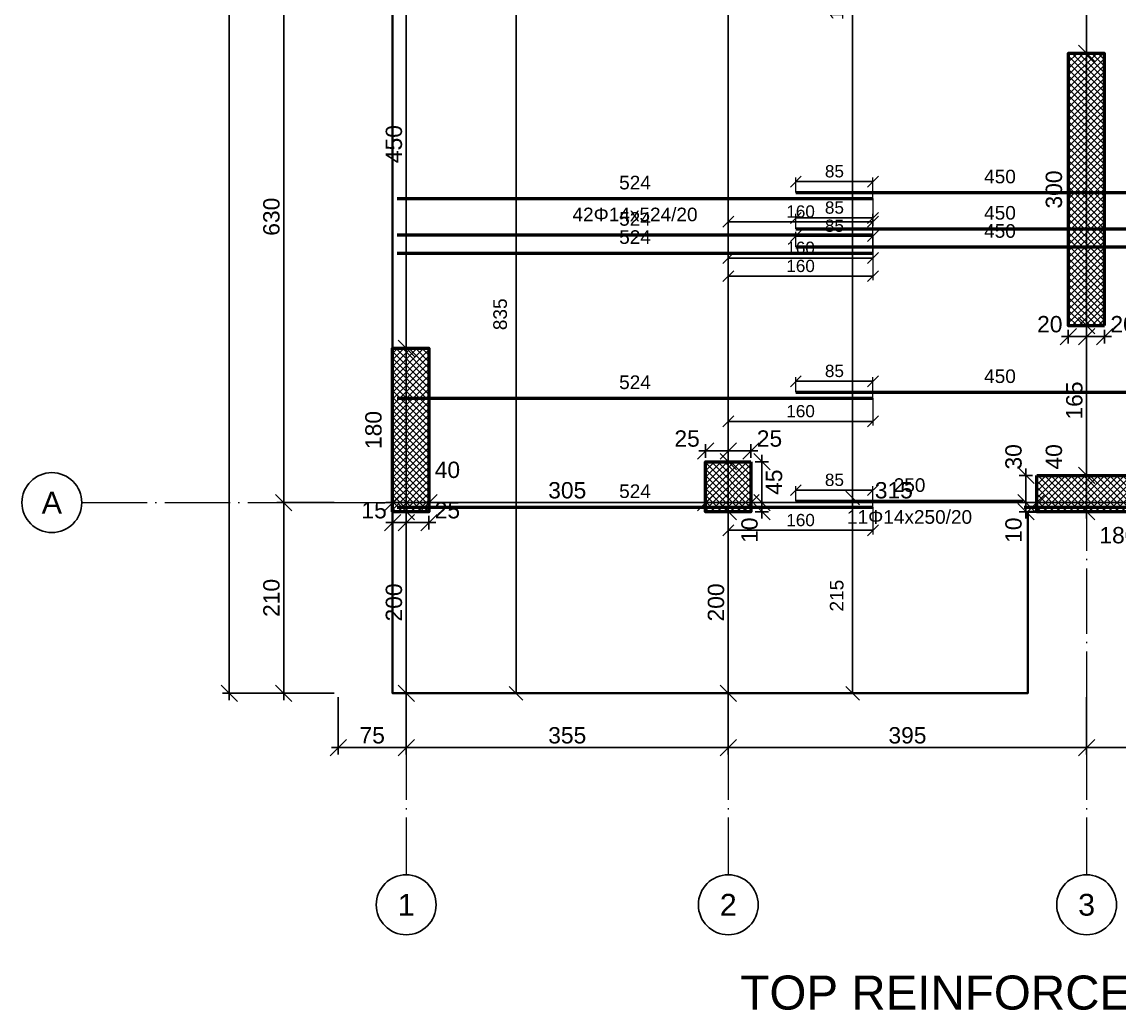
# Model space of a CAD drawing. Header units: millimetres. Extents: x -404 to 6018, y -5139 to 7890.
# Drawn here: x -349 to 861, y -5139 to -4050 of the extents above; entities that cross this region are included whole.
import ezdxf
from ezdxf.enums import TextEntityAlignment as Align

# ---------------------------------------------------------------- set-up
doc = ezdxf.new("R2010")
doc.units = ezdxf.units.MM
doc.linetypes.add('ZWCAD_ISO04W100', pattern=[30.5, 24, -3, 0.5, -3])
for name, color, linetype, lineweight in [('AXIS LINES', 255, 'ZWCAD_ISO04W100', 13), ('COLUMN', 140, 'Continuous', 53), ('SLAB', 3, 'Continuous', 35), ('WALL', 10, 'Continuous', 53)]:
    doc.layers.add(name, color=color, linetype=linetype, lineweight=lineweight)
for name, color, linetype in [('FLOOR', 3, 'Continuous'), ('FW_AXIS', 7, 'Continuous'), ('FW_COLUMN_HATCH', 8, 'Continuous'), ('FW_DIM', 7, 'Continuous'), ('FW_WALL_HATCH', 8, 'Continuous'), ('REB_NOTES', 7, 'Continuous'), ('REB_TOP_MESH_X', 5, 'Continuous'), ('REB_TOP_MESH_X_AXDIM', 5, 'Continuous'), ('REB_TOP_MESH_X_LAP', 5, 'Continuous'), ('REB_TOP_MESH_X_RANGE', 5, 'Continuous'), ('REB_TOP_MESH_X_TEXT', 5, 'Continuous')]:
    doc.layers.add(name, color=color, linetype=linetype)
doc.styles.add('REBAR_TXT', font='arial.ttf')
doc.styles.get("Standard").update_dxf_attribs({"font": 'arial.ttf'})
doc.dimstyles.new('FW_DIM', dxfattribs={"dimtxt": 18, "dimasz": 9, "dimexe": 7.5, "dimexo": 4.5, "dimgap": 4.5, "dimtad": 1, "dimdec": 0, "dimtxsty": 'Standard', "dimtsz": 9, "dimcen": 2.5, "dimdle": 7.5, "dimclrd": 256, "dimclre": 256, "dimclrt": 7, "dimazin": 3, "dimtfac": 1, "dimtmove": 2, "dimatfit": 3})
doc.dimstyles.new('REBAR LAP', dxfattribs={"dimtxt": 13.5, "dimasz": 2.5, "dimexe": 4.5, "dimexo": 0, "dimgap": 4.5, "dimtad": 1, "dimdec": 0, "dimtxsty": 'Standard', "dimtsz": 6, "dimcen": 2.5, "dimclrd": 6, "dimclre": 6, "dimclrt": 7, "dimazin": 3, "dimtfac": 1, "dimtmove": 2, "dimatfit": 3, "dimlwd": 25, "dimlwe": 18})
doc.dimstyles.new('REBAR M-200', dxfattribs={"dimtxt": 15, "dimasz": 15, "dimexe": 25, "dimexo": 12.5, "dimgap": 10, "dimtad": 1, "dimdec": 0, "dimtxsty": 'Standard', "dimblk": 'NONE', "dimcen": 50, "dimse1": 1, "dimse2": 1, "dimclrd": 6, "dimclre": 6, "dimclrt": 7, "dimazin": 3, "dimtfac": 1, "dimtmove": 2, "dimatfit": 3, "dimldrblk": 'NONE', "dimlwd": 53})
doc.dimstyles.new('REBAR RANGE', dxfattribs={"dimtxt": 15, "dimasz": 2.5, "dimexe": 0, "dimexo": 0, "dimgap": 10, "dimtad": 1, "dimdec": 0, "dimtxsty": 'Standard', "dimtsz": 7.5, "dimcen": 2.5, "dimse1": 1, "dimse2": 1, "dimclrd": 6, "dimclre": 6, "dimclrt": 7, "dimazin": 3, "dimtfac": 1, "dimtmove": 2, "dimatfit": 3, "dimlwd": 25})

# ---------------------------------------------------------------- blocks, each defined once
blk = doc.blocks.new('*D1095')
at = {"color": 6, "lineweight": 53}
blk.add_line((65, -4245.1), (589.5, -4245.1), dxfattribs=at)
at = {"layer": 'Defpoints'}
for p in [(65, -4245.1), (65, -4245.1), (589.5, -4245.1)]:
    blk.add_point(p, dxfattribs=at)
at = {"layer": 'REB_TOP_MESH_X', "color": 7, "insert": (327.2, -4227.6), "char_height": 15, "attachment_point": 5}
blk.add_mtext('524', dxfattribs=at)
blk = doc.blocks.new('_NONE')
blk = doc.blocks.new('*D1096')
at = {"color": 6, "lineweight": 53}
blk.add_line((504.5, -4238.4), (954.5, -4238.4), dxfattribs=at)
at = {"layer": 'Defpoints'}
for p in [(504.5, -4238.4), (504.5, -4238.4), (954.5, -4238.4)]:
    blk.add_point(p, dxfattribs=at)
at = {"layer": 'REB_TOP_MESH_X', "color": 7, "insert": (729.5, -4220.9), "char_height": 15, "attachment_point": 5}
blk.add_mtext('450', dxfattribs=at)
blk = doc.blocks.new('_Oblique')
at = {"color": 0, "linetype": 'ByBlock', "lineweight": -2}
blk.add_line((-0.5, -0.5), (0.5, 0.5), dxfattribs=at)
blk = doc.blocks.new('*D1099')
at = {"color": 6, "lineweight": 18}
for p, q in [((504.5, -4238.4), (504.5, -4221.9)), ((589.5, -4245.1), (589.5, -4221.9))]:
    blk.add_line(p, q, dxfattribs=at)
at = {"color": 6, "lineweight": 25}
blk.add_line((504.5, -4226.4), (589.5, -4226.4), dxfattribs=at)
at = {"layer": 'Defpoints'}
for p in [(504.5, -4226.4), (504.5, -4238.4), (589.5, -4245.1)]:
    blk.add_point(p, dxfattribs=at)
at = {"layer": 'REB_TOP_MESH_X_LAP', "color": 6, "xscale": 12, "yscale": 12}
for p in [(504.5, -4226.4), (589.5, -4226.4)]:
    blk.add_blockref('_OBLIQUE', p, dxfattribs=at)
at = {"layer": 'REB_TOP_MESH_X_LAP', "color": 7, "insert": (547, -4215.1), "char_height": 13.5, "attachment_point": 5}
blk.add_mtext('85', dxfattribs=at)
blk = doc.blocks.new('*D1100')
at = {"color": 6, "lineweight": 18}
for p, q in [((430, -4245.1), (430, -4275.1)), ((589.5, -4245.1), (589.5, -4275.1))]:
    blk.add_line(p, q, dxfattribs=at)
at = {"color": 6, "lineweight": 25}
blk.add_line((430, -4270.6), (589.5, -4270.6), dxfattribs=at)
at = {"layer": 'Defpoints'}
for p in [(430, -4245.1), (589.5, -4245.1), (430, -4270.6)]:
    blk.add_point(p, dxfattribs=at)
at = {"layer": 'REB_TOP_MESH_X_AXDIM', "color": 6, "xscale": 12, "yscale": 12}
for p in [(430, -4270.6), (589.5, -4270.6)]:
    blk.add_blockref('_OBLIQUE', p, dxfattribs=at)
at = {"layer": 'REB_TOP_MESH_X_AXDIM', "color": 7, "insert": (509.7, -4259.4), "char_height": 13.5, "attachment_point": 5}
blk.add_mtext('160', dxfattribs=at)
blk = doc.blocks.new('*D1105')
at = {"color": 6, "lineweight": 53}
blk.add_line((65, -4585.1), (589.5, -4585.1), dxfattribs=at)
at = {"layer": 'Defpoints'}
for p in [(65, -4585.1), (65, -4585.1), (589.5, -4585.1)]:
    blk.add_point(p, dxfattribs=at)
at = {"layer": 'REB_TOP_MESH_X', "color": 7, "insert": (327.2, -4567.6), "char_height": 15, "attachment_point": 5}
blk.add_mtext('524', dxfattribs=at)
blk = doc.blocks.new('*D1106')
at = {"color": 6, "lineweight": 53}
blk.add_line((504.5, -4578.4), (755, -4578.4), dxfattribs=at)
at = {"layer": 'Defpoints'}
for p in [(504.5, -4578.4), (504.5, -4578.4), (755, -4578.4)]:
    blk.add_point(p, dxfattribs=at)
at = {"layer": 'REB_TOP_MESH_X', "color": 7, "insert": (629.8, -4560.9), "char_height": 15, "attachment_point": 5}
blk.add_mtext('250', dxfattribs=at)
blk = doc.blocks.new('*D1107')
at = {"color": 6, "lineweight": 18}
for p, q in [((504.5, -4578.4), (504.5, -4561.9)), ((589.5, -4585.1), (589.5, -4561.9))]:
    blk.add_line(p, q, dxfattribs=at)
at = {"color": 6, "lineweight": 25}
blk.add_line((504.5, -4566.4), (589.5, -4566.4), dxfattribs=at)
at = {"layer": 'Defpoints'}
for p in [(504.5, -4566.4), (504.5, -4578.4), (589.5, -4585.1)]:
    blk.add_point(p, dxfattribs=at)
at = {"layer": 'REB_TOP_MESH_X_LAP', "color": 6, "xscale": 12, "yscale": 12}
for p in [(504.5, -4566.4), (589.5, -4566.4)]:
    blk.add_blockref('_OBLIQUE', p, dxfattribs=at)
at = {"layer": 'REB_TOP_MESH_X_LAP', "color": 7, "insert": (547, -4555.1), "char_height": 13.5, "attachment_point": 5}
blk.add_mtext('85', dxfattribs=at)
blk = doc.blocks.new('*D1108')
at = {"color": 6, "lineweight": 18}
for p, q in [((430, -4585.1), (430, -4615.1)), ((589.5, -4585.1), (589.5, -4615.1))]:
    blk.add_line(p, q, dxfattribs=at)
at = {"color": 6, "lineweight": 25}
blk.add_line((430, -4610.6), (589.5, -4610.6), dxfattribs=at)
at = {"layer": 'Defpoints'}
for p in [(430, -4585.1), (589.5, -4585.1), (430, -4610.6)]:
    blk.add_point(p, dxfattribs=at)
at = {"layer": 'REB_TOP_MESH_X_AXDIM', "color": 6, "xscale": 12, "yscale": 12}
for p in [(430, -4610.6), (589.5, -4610.6)]:
    blk.add_blockref('_OBLIQUE', p, dxfattribs=at)
at = {"layer": 'REB_TOP_MESH_X_AXDIM', "color": 7, "insert": (509.7, -4599.4), "char_height": 13.5, "attachment_point": 5}
blk.add_mtext('160', dxfattribs=at)
blk = doc.blocks.new('*D1140')
at = {"color": 6, "lineweight": 53}
blk.add_line((65, -4305.1), (589.5, -4305.1), dxfattribs=at)
at = {"layer": 'Defpoints'}
for p in [(65, -4305.1), (65, -4305.1), (589.5, -4305.1)]:
    blk.add_point(p, dxfattribs=at)
at = {"layer": 'REB_TOP_MESH_X', "color": 7, "insert": (327.2, -4287.6), "char_height": 15, "attachment_point": 5}
blk.add_mtext('524', dxfattribs=at)
blk = doc.blocks.new('*D1141')
at = {"color": 6, "lineweight": 53}
blk.add_line((504.5, -4298.4), (954.5, -4298.4), dxfattribs=at)
at = {"layer": 'Defpoints'}
for p in [(504.5, -4298.4), (504.5, -4298.4), (954.5, -4298.4)]:
    blk.add_point(p, dxfattribs=at)
at = {"layer": 'REB_TOP_MESH_X', "color": 7, "insert": (729.5, -4280.9), "char_height": 15, "attachment_point": 5}
blk.add_mtext('450', dxfattribs=at)
blk = doc.blocks.new('*D1144')
at = {"color": 6, "lineweight": 18}
for p, q in [((504.5, -4298.4), (504.5, -4281.9)), ((589.5, -4305.1), (589.5, -4281.9))]:
    blk.add_line(p, q, dxfattribs=at)
at = {"color": 6, "lineweight": 25}
blk.add_line((504.5, -4286.4), (589.5, -4286.4), dxfattribs=at)
at = {"layer": 'Defpoints'}
for p in [(504.5, -4286.4), (504.5, -4298.4), (589.5, -4305.1)]:
    blk.add_point(p, dxfattribs=at)
at = {"layer": 'REB_TOP_MESH_X_LAP', "color": 6, "xscale": 12, "yscale": 12}
for p in [(504.5, -4286.4), (589.5, -4286.4)]:
    blk.add_blockref('_OBLIQUE', p, dxfattribs=at)
at = {"layer": 'REB_TOP_MESH_X_LAP', "color": 7, "insert": (547, -4275.1), "char_height": 13.5, "attachment_point": 5}
blk.add_mtext('85', dxfattribs=at)
blk = doc.blocks.new('*D1145')
at = {"color": 6, "lineweight": 18}
for p, q in [((430, -4305.1), (430, -4335.1)), ((589.5, -4305.1), (589.5, -4335.1))]:
    blk.add_line(p, q, dxfattribs=at)
at = {"color": 6, "lineweight": 25}
blk.add_line((430, -4330.6), (589.5, -4330.6), dxfattribs=at)
at = {"layer": 'Defpoints'}
for p in [(430, -4305.1), (589.5, -4305.1), (430, -4330.6)]:
    blk.add_point(p, dxfattribs=at)
at = {"layer": 'REB_TOP_MESH_X_AXDIM', "color": 6, "xscale": 12, "yscale": 12}
for p in [(430, -4330.6), (589.5, -4330.6)]:
    blk.add_blockref('_OBLIQUE', p, dxfattribs=at)
at = {"layer": 'REB_TOP_MESH_X_AXDIM', "color": 7, "insert": (509.7, -4319.4), "char_height": 13.5, "attachment_point": 5}
blk.add_mtext('160', dxfattribs=at)
blk = doc.blocks.new('*D1168')
at = {"color": 6, "lineweight": 53}
blk.add_line((65, -4465.1), (589.5, -4465.1), dxfattribs=at)
at = {"layer": 'Defpoints'}
for p in [(65, -4465.1), (65, -4465.1), (589.5, -4465.1)]:
    blk.add_point(p, dxfattribs=at)
at = {"layer": 'REB_TOP_MESH_X', "color": 7, "insert": (327.2, -4447.6), "char_height": 15, "attachment_point": 5}
blk.add_mtext('524', dxfattribs=at)
blk = doc.blocks.new('*D1169')
at = {"color": 6, "lineweight": 53}
blk.add_line((504.5, -4458.4), (954.5, -4458.4), dxfattribs=at)
at = {"layer": 'Defpoints'}
for p in [(504.5, -4458.4), (504.5, -4458.4), (954.5, -4458.4)]:
    blk.add_point(p, dxfattribs=at)
at = {"layer": 'REB_TOP_MESH_X', "color": 7, "insert": (729.5, -4440.9), "char_height": 15, "attachment_point": 5}
blk.add_mtext('450', dxfattribs=at)
blk = doc.blocks.new('*D1172')
at = {"color": 6, "lineweight": 18}
for p, q in [((504.5, -4458.4), (504.5, -4441.9)), ((589.5, -4465.1), (589.5, -4441.9))]:
    blk.add_line(p, q, dxfattribs=at)
at = {"color": 6, "lineweight": 25}
blk.add_line((504.5, -4446.4), (589.5, -4446.4), dxfattribs=at)
at = {"layer": 'Defpoints'}
for p in [(504.5, -4446.4), (504.5, -4458.4), (589.5, -4465.1)]:
    blk.add_point(p, dxfattribs=at)
at = {"layer": 'REB_TOP_MESH_X_LAP', "color": 6, "xscale": 12, "yscale": 12}
for p in [(504.5, -4446.4), (589.5, -4446.4)]:
    blk.add_blockref('_OBLIQUE', p, dxfattribs=at)
at = {"layer": 'REB_TOP_MESH_X_LAP', "color": 7, "insert": (547, -4435.1), "char_height": 13.5, "attachment_point": 5}
blk.add_mtext('85', dxfattribs=at)
blk = doc.blocks.new('*D1173')
at = {"color": 6, "lineweight": 18}
for p, q in [((430, -4465.1), (430, -4495.1)), ((589.5, -4465.1), (589.5, -4495.1))]:
    blk.add_line(p, q, dxfattribs=at)
at = {"color": 6, "lineweight": 25}
blk.add_line((430, -4490.6), (589.5, -4490.6), dxfattribs=at)
at = {"layer": 'Defpoints'}
for p in [(430, -4465.1), (589.5, -4465.1), (430, -4490.6)]:
    blk.add_point(p, dxfattribs=at)
at = {"layer": 'REB_TOP_MESH_X_AXDIM', "color": 6, "xscale": 12, "yscale": 12}
for p in [(430, -4490.6), (589.5, -4490.6)]:
    blk.add_blockref('_OBLIQUE', p, dxfattribs=at)
at = {"layer": 'REB_TOP_MESH_X_AXDIM', "color": 7, "insert": (509.7, -4479.4), "char_height": 13.5, "attachment_point": 5}
blk.add_mtext('160', dxfattribs=at)
blk = doc.blocks.new('*D1222')
at = {"color": 6, "lineweight": 53}
blk.add_line((756, -4585.1), (1355.5, -4585.1), dxfattribs=at)
at = {"layer": 'Defpoints'}
for p in [(756, -4585.1), (756, -4585.1), (1355.5, -4585.1)]:
    blk.add_point(p, dxfattribs=at)
at = {"layer": 'REB_TOP_MESH_X', "color": 7, "insert": (1055.8, -4567.6), "char_height": 15, "attachment_point": 5}
blk.add_mtext('600', dxfattribs=at)
blk = doc.blocks.new('*D1226')
at = {"color": 6, "lineweight": 53}
blk.add_line((65, -4285.1), (589.5, -4285.1), dxfattribs=at)
at = {"layer": 'Defpoints'}
for p in [(65, -4285.1), (65, -4285.1), (589.5, -4285.1)]:
    blk.add_point(p, dxfattribs=at)
at = {"layer": 'REB_TOP_MESH_X', "color": 7, "insert": (327.2, -4267.6), "char_height": 15, "attachment_point": 5}
blk.add_mtext('524', dxfattribs=at)
blk = doc.blocks.new('*D1227')
at = {"color": 6, "lineweight": 53}
blk.add_line((504.5, -4278.4), (954.5, -4278.4), dxfattribs=at)
at = {"layer": 'Defpoints'}
for p in [(504.5, -4278.4), (504.5, -4278.4), (954.5, -4278.4)]:
    blk.add_point(p, dxfattribs=at)
at = {"layer": 'REB_TOP_MESH_X', "color": 7, "insert": (729.5, -4260.9), "char_height": 15, "attachment_point": 5}
blk.add_mtext('450', dxfattribs=at)
blk = doc.blocks.new('*D1230')
at = {"color": 6, "lineweight": 18}
for p, q in [((504.5, -4278.4), (504.5, -4261.9)), ((589.5, -4285.1), (589.5, -4261.9))]:
    blk.add_line(p, q, dxfattribs=at)
at = {"color": 6, "lineweight": 25}
blk.add_line((504.5, -4266.4), (589.5, -4266.4), dxfattribs=at)
at = {"layer": 'Defpoints'}
for p in [(504.5, -4266.4), (504.5, -4278.4), (589.5, -4285.1)]:
    blk.add_point(p, dxfattribs=at)
at = {"layer": 'REB_TOP_MESH_X_LAP', "color": 6, "xscale": 12, "yscale": 12}
for p in [(504.5, -4266.4), (589.5, -4266.4)]:
    blk.add_blockref('_OBLIQUE', p, dxfattribs=at)
at = {"layer": 'REB_TOP_MESH_X_LAP', "color": 7, "insert": (547, -4255.1), "char_height": 13.5, "attachment_point": 5}
blk.add_mtext('85', dxfattribs=at)
blk = doc.blocks.new('*D1231')
at = {"color": 6, "lineweight": 18}
for p, q in [((430, -4285.1), (430, -4315.1)), ((589.5, -4285.1), (589.5, -4315.1))]:
    blk.add_line(p, q, dxfattribs=at)
at = {"color": 6, "lineweight": 25}
blk.add_line((430, -4310.6), (589.5, -4310.6), dxfattribs=at)
at = {"layer": 'Defpoints'}
for p in [(430, -4285.1), (589.5, -4285.1), (430, -4310.6)]:
    blk.add_point(p, dxfattribs=at)
at = {"layer": 'REB_TOP_MESH_X_AXDIM', "color": 6, "xscale": 12, "yscale": 12}
for p in [(430, -4310.6), (589.5, -4310.6)]:
    blk.add_blockref('_OBLIQUE', p, dxfattribs=at)
at = {"layer": 'REB_TOP_MESH_X_AXDIM', "color": 7, "insert": (509.7, -4299.4), "char_height": 13.5, "attachment_point": 5}
blk.add_mtext('160', dxfattribs=at)
blk = doc.blocks.new('*D1246')
at = {"color": 6, "lineweight": 25}
blk.add_line((567.1, -4575.1), (567.1, -3475.1), dxfattribs=at)
at = {"layer": 'Defpoints'}
for p in [(567.1, -3475.1), (567.1, -4575.1), (567.1, -4575.1)]:
    blk.add_point(p, dxfattribs=at)
at = {"layer": 'REB_TOP_MESH_X_RANGE', "color": 6, "xscale": 15, "yscale": 15, "rotation": 90}
for p in [(567.1, -3475.1), (567.1, -4575.1)]:
    blk.add_blockref('_OBLIQUE', p, dxfattribs=at)
at = {"layer": 'REB_TOP_MESH_X_RANGE', "color": 7, "insert": (549.6, -4025.1), "char_height": 15, "attachment_point": 5, "rotation": 90}
blk.add_mtext('1100', dxfattribs=at)
blk = doc.blocks.new('*D1249')
at = {"color": 6, "lineweight": 25}
blk.add_line((196.1, -4790.1), (196.1, -3955.1), dxfattribs=at)
at = {"layer": 'Defpoints'}
for p in [(196.1, -3955.1), (196.1, -4790.1), (196.1, -4790.1)]:
    blk.add_point(p, dxfattribs=at)
at = {"layer": 'REB_TOP_MESH_X_RANGE', "color": 6, "xscale": 15, "yscale": 15, "rotation": 90}
for p in [(196.1, -3955.1), (196.1, -4790.1)]:
    blk.add_blockref('_OBLIQUE', p, dxfattribs=at)
at = {"layer": 'REB_TOP_MESH_X_RANGE', "color": 7, "insert": (178.6, -4372.6), "char_height": 15, "attachment_point": 5, "rotation": 90}
blk.add_mtext('835', dxfattribs=at)
blk = doc.blocks.new('*D1255')
at = {"color": 6, "lineweight": 25}
blk.add_line((567.1, -4790.1), (567.1, -4575.1), dxfattribs=at)
at = {"layer": 'Defpoints'}
for p in [(567.1, -4575.1), (567.1, -4790.1), (567.1, -4790.1)]:
    blk.add_point(p, dxfattribs=at)
at = {"layer": 'REB_TOP_MESH_X_RANGE', "color": 6, "xscale": 15, "yscale": 15, "rotation": 90}
for p in [(567.1, -4575.1), (567.1, -4790.1)]:
    blk.add_blockref('_OBLIQUE', p, dxfattribs=at)
at = {"layer": 'REB_TOP_MESH_X_RANGE', "color": 7, "insert": (549.6, -4682.6), "char_height": 15, "attachment_point": 5, "rotation": 90}
blk.add_mtext('215', dxfattribs=at)
blk = doc.blocks.new('*D1284')
for p, q in [((60, -4594.6), (60, -4609.6)), ((75, -4594.6), (75, -4609.6)), ((52.5, -4602.1), (82.5, -4602.1))]:
    blk.add_line(p, q)
at = {"layer": 'Defpoints'}
for p in [(60, -4590.1), (75, -4590.1), (60, -4602.1)]:
    blk.add_point(p, dxfattribs=at)
at = {"layer": 'FW_DIM', "xscale": 18, "yscale": 18}
for p in [(60, -4602.1), (75, -4602.1)]:
    blk.add_blockref('_OBLIQUE', p, dxfattribs=at)
at = {"layer": 'FW_DIM', "color": 7, "insert": (39.6, -4588.6), "char_height": 18, "attachment_point": 5}
blk.add_mtext('15', dxfattribs=at)
blk = doc.blocks.new('*D1285')
for p, q in [((75, -4594.6), (75, -4609.6)), ((100, -4594.6), (100, -4609.6)), ((67.5, -4602.1), (107.5, -4602.1))]:
    blk.add_line(p, q)
at = {"layer": 'Defpoints'}
for p in [(75, -4590.1), (100, -4590.1), (75, -4602.1)]:
    blk.add_point(p, dxfattribs=at)
at = {"layer": 'FW_DIM', "xscale": 18, "yscale": 18}
for p in [(75, -4602.1), (100, -4602.1)]:
    blk.add_blockref('_OBLIQUE', p, dxfattribs=at)
at = {"layer": 'FW_DIM', "color": 7, "insert": (120.4, -4588.6), "char_height": 18, "attachment_point": 5}
blk.add_mtext('25', dxfattribs=at)
blk = doc.blocks.new('*D1300')
for p, q in [((765.5, -4580.1), (750.5, -4580.1)), ((758, -4597.6), (758, -4572.6)), ((765.5, -4590.1), (750.5, -4590.1))]:
    blk.add_line(p, q)
at = {"layer": 'Defpoints'}
for p in [(770, -4580.1), (758, -4590.1), (770, -4590.1)]:
    blk.add_point(p, dxfattribs=at)
at = {"layer": 'FW_DIM', "xscale": 18, "yscale": 18, "rotation": 90}
for p in [(758, -4580.1), (758, -4590.1)]:
    blk.add_blockref('_OBLIQUE', p, dxfattribs=at)
at = {"layer": 'FW_DIM', "color": 7, "insert": (744.5, -4610.5), "char_height": 18, "attachment_point": 5, "rotation": 90}
blk.add_mtext('10', dxfattribs=at)
blk = doc.blocks.new('*D1301')
for p, q in [((758, -4587.6), (758, -4542.6)), ((765.5, -4550.1), (750.5, -4550.1)), ((765.5, -4580.1), (750.5, -4580.1))]:
    blk.add_line(p, q)
at = {"layer": 'Defpoints'}
for p in [(770, -4550.1), (758, -4580.1), (770, -4580.1)]:
    blk.add_point(p, dxfattribs=at)
at = {"layer": 'FW_DIM', "xscale": 18, "yscale": 18, "rotation": 90}
for p in [(758, -4550.1), (758, -4580.1)]:
    blk.add_blockref('_OBLIQUE', p, dxfattribs=at)
at = {"layer": 'FW_DIM', "color": 7, "insert": (744.5, -4529.7), "char_height": 18, "attachment_point": 5, "rotation": 90}
blk.add_mtext('30', dxfattribs=at)
blk = doc.blocks.new('*D1304')
for p, q in [((804.8, -4389.6), (804.8, -4404.6)), ((825, -4389.6), (825, -4404.6)), ((797.3, -4397.1), (832.5, -4397.1))]:
    blk.add_line(p, q)
at = {"layer": 'Defpoints'}
for p in [(804.8, -4385.1), (825, -4385.1), (804.8, -4397.1)]:
    blk.add_point(p, dxfattribs=at)
at = {"layer": 'FW_DIM', "xscale": 18, "yscale": 18}
for p in [(804.8, -4397.1), (825, -4397.1)]:
    blk.add_blockref('_OBLIQUE', p, dxfattribs=at)
at = {"layer": 'FW_DIM', "color": 7, "insert": (784.4, -4383.6), "char_height": 18, "attachment_point": 5}
blk.add_mtext('20', dxfattribs=at)
blk = doc.blocks.new('*D1305')
for p, q in [((825, -4389.6), (825, -4404.6)), ((844.8, -4389.6), (844.8, -4404.6)), ((817.5, -4397.1), (852.3, -4397.1))]:
    blk.add_line(p, q)
at = {"layer": 'Defpoints'}
for p in [(825, -4385.1), (844.8, -4385.1), (825, -4397.1)]:
    blk.add_point(p, dxfattribs=at)
at = {"layer": 'FW_DIM', "xscale": 18, "yscale": 18}
for p in [(825, -4397.1), (844.8, -4397.1)]:
    blk.add_blockref('_OBLIQUE', p, dxfattribs=at)
at = {"layer": 'FW_DIM', "color": 7, "insert": (865.2, -4383.6), "char_height": 18, "attachment_point": 5}
blk.add_mtext('20', dxfattribs=at)
blk = doc.blocks.new('*D1347')
for p, q in [((405, -4530.6), (405, -4515.6)), ((430, -4530.6), (430, -4515.6)), ((397.5, -4523.1), (437.5, -4523.1))]:
    blk.add_line(p, q)
at = {"layer": 'Defpoints'}
for p in [(405, -4523.1), (405, -4535.1), (430, -4535.1)]:
    blk.add_point(p, dxfattribs=at)
at = {"layer": 'FW_DIM', "xscale": 18, "yscale": 18}
for p in [(405, -4523.1), (430, -4523.1)]:
    blk.add_blockref('_OBLIQUE', p, dxfattribs=at)
at = {"layer": 'FW_DIM', "color": 7, "insert": (384.6, -4509.6), "char_height": 18, "attachment_point": 5}
blk.add_mtext('25', dxfattribs=at)
blk = doc.blocks.new('*D1348')
for p, q in [((430, -4530.6), (430, -4515.6)), ((455, -4530.6), (455, -4515.6)), ((422.5, -4523.1), (462.5, -4523.1))]:
    blk.add_line(p, q)
at = {"layer": 'Defpoints'}
for p in [(430, -4523.1), (430, -4535.1), (455, -4535.1)]:
    blk.add_point(p, dxfattribs=at)
at = {"layer": 'FW_DIM', "xscale": 18, "yscale": 18}
for p in [(430, -4523.1), (455, -4523.1)]:
    blk.add_blockref('_OBLIQUE', p, dxfattribs=at)
at = {"layer": 'FW_DIM', "color": 7, "insert": (475.4, -4509.6), "char_height": 18, "attachment_point": 5}
blk.add_mtext('25', dxfattribs=at)
blk = doc.blocks.new('*D1349')
for p, q in [((459.5, -4580.1), (474.5, -4580.1)), ((467, -4597.6), (467, -4572.6)), ((459.5, -4590.1), (474.5, -4590.1))]:
    blk.add_line(p, q)
at = {"layer": 'Defpoints'}
for p in [(455, -4580.1), (455, -4590.1), (467, -4590.1)]:
    blk.add_point(p, dxfattribs=at)
at = {"layer": 'FW_DIM', "xscale": 18, "yscale": 18, "rotation": 90}
for p in [(467, -4580.1), (467, -4590.1)]:
    blk.add_blockref('_OBLIQUE', p, dxfattribs=at)
at = {"layer": 'FW_DIM', "color": 7, "insert": (453.5, -4610.5), "char_height": 18, "attachment_point": 5, "rotation": 90}
blk.add_mtext('10', dxfattribs=at)
blk = doc.blocks.new('*D1350')
for p, q in [((467, -4587.6), (467, -4527.6)), ((459.5, -4535.1), (474.5, -4535.1)), ((459.5, -4580.1), (474.5, -4580.1))]:
    blk.add_line(p, q)
at = {"layer": 'Defpoints'}
for p in [(455, -4535.1), (455, -4580.1), (467, -4580.1)]:
    blk.add_point(p, dxfattribs=at)
at = {"layer": 'FW_DIM', "xscale": 18, "yscale": 18, "rotation": 90}
for p in [(467, -4535.1), (467, -4580.1)]:
    blk.add_blockref('_OBLIQUE', p, dxfattribs=at)
at = {"layer": 'FW_DIM', "color": 7, "insert": (480.5, -4557.6), "char_height": 18, "attachment_point": 5, "rotation": 90}
blk.add_mtext('45', dxfattribs=at)
blk = doc.blocks.new('*D1360')
for p, q in [((52.5, -4580.1), (107.5, -4580.1)), ((60, -4575.6), (60, -4572.6)), ((100, -4575.6), (100, -4572.6))]:
    blk.add_line(p, q)
at = {"layer": 'Defpoints'}
for p in [(60, -4580.1), (60, -4580.1), (100, -4580.1)]:
    blk.add_point(p, dxfattribs=at)
at = {"layer": 'FW_DIM', "xscale": 18, "yscale": 18}
for p in [(60, -4580.1), (100, -4580.1)]:
    blk.add_blockref('_OBLIQUE', p, dxfattribs=at)
at = {"layer": 'FW_DIM', "color": 7, "insert": (120.4, -4544.1), "char_height": 18, "attachment_point": 5}
blk.add_mtext('40', dxfattribs=at)
blk = doc.blocks.new('*D1361')
for p, q in [((92.5, -4580.1), (412.5, -4580.1)), ((100, -4575.6), (100, -4572.6)), ((405, -4575.6), (405, -4572.6))]:
    blk.add_line(p, q)
at = {"layer": 'Defpoints'}
for p in [(100, -4580.1), (100, -4580.1), (405, -4580.1)]:
    blk.add_point(p, dxfattribs=at)
at = {"layer": 'FW_DIM', "xscale": 18, "yscale": 18}
for p in [(100, -4580.1), (405, -4580.1)]:
    blk.add_blockref('_OBLIQUE', p, dxfattribs=at)
at = {"layer": 'FW_DIM', "color": 7, "insert": (252.5, -4566.6), "char_height": 18, "attachment_point": 5}
blk.add_mtext('305', dxfattribs=at)
blk = doc.blocks.new('*D1362')
for p, q in [((397.5, -4580.1), (462.5, -4580.1)), ((405, -4575.6), (405, -4572.6)), ((455, -4575.6), (455, -4572.6))]:
    blk.add_line(p, q)
at = {"layer": 'Defpoints'}
for p in [(405, -4580.1), (405, -4580.1), (455, -4580.1)]:
    blk.add_point(p, dxfattribs=at)
at = {"layer": 'FW_DIM', "xscale": 18, "yscale": 18}
for p in [(405, -4580.1), (455, -4580.1)]:
    blk.add_blockref('_OBLIQUE', p, dxfattribs=at)
blk = doc.blocks.new('*D1363')
for p, q in [((447.5, -4580.1), (777.5, -4580.1)), ((455, -4575.6), (455, -4572.6)), ((770, -4575.6), (770, -4572.6))]:
    blk.add_line(p, q)
at = {"layer": 'Defpoints'}
for p in [(455, -4580.1), (455, -4580.1), (770, -4580.1)]:
    blk.add_point(p, dxfattribs=at)
at = {"layer": 'FW_DIM', "xscale": 18, "yscale": 18}
for p in [(455, -4580.1), (770, -4580.1)]:
    blk.add_blockref('_OBLIQUE', p, dxfattribs=at)
at = {"layer": 'FW_DIM', "color": 7, "insert": (612.5, -4566.6), "char_height": 18, "attachment_point": 5}
blk.add_mtext('315', dxfattribs=at)
blk = doc.blocks.new('*D1364')
for p, q in [((762.5, -4580.1), (957.5, -4580.1)), ((770, -4575.6), (770, -4572.6)), ((950, -4575.6), (950, -4572.6))]:
    blk.add_line(p, q)
at = {"layer": 'Defpoints'}
for p in [(770, -4580.1), (770, -4580.1), (950, -4580.1)]:
    blk.add_point(p, dxfattribs=at)
at = {"layer": 'FW_DIM', "xscale": 18, "yscale": 18}
for p in [(770, -4580.1), (950, -4580.1)]:
    blk.add_blockref('_OBLIQUE', p, dxfattribs=at)
at = {"layer": 'FW_DIM', "color": 7, "insert": (860, -4616.1), "char_height": 18, "attachment_point": 5}
blk.add_mtext('180', dxfattribs=at)
blk = doc.blocks.new('*D1407')
for p, q in [((75, -4797.6), (75, -4582.6)), ((70.5, -4590.1), (67.5, -4590.1)), ((70.5, -4790.1), (67.5, -4790.1))]:
    blk.add_line(p, q)
at = {"layer": 'Defpoints'}
for p in [(75, -4590.1), (75, -4790.1), (75, -4790.1)]:
    blk.add_point(p, dxfattribs=at)
at = {"layer": 'FW_DIM', "xscale": 18, "yscale": 18, "rotation": 90}
for p in [(75, -4590.1), (75, -4790.1)]:
    blk.add_blockref('_OBLIQUE', p, dxfattribs=at)
at = {"layer": 'FW_DIM', "color": 7, "insert": (61.5, -4690.1), "char_height": 18, "attachment_point": 5, "rotation": 90}
blk.add_mtext('200', dxfattribs=at)
blk = doc.blocks.new('*D1408')
for p, q in [((70.5, -4410.1), (67.5, -4410.1)), ((75, -4597.6), (75, -4402.6)), ((70.5, -4590.1), (67.5, -4590.1))]:
    blk.add_line(p, q)
at = {"layer": 'Defpoints'}
for p in [(75, -4410.1), (75, -4590.1), (75, -4590.1)]:
    blk.add_point(p, dxfattribs=at)
at = {"layer": 'FW_DIM', "xscale": 18, "yscale": 18, "rotation": 90}
for p in [(75, -4410.1), (75, -4590.1)]:
    blk.add_blockref('_OBLIQUE', p, dxfattribs=at)
at = {"layer": 'FW_DIM', "color": 7, "insert": (39, -4500.1), "char_height": 18, "attachment_point": 5, "rotation": 90}
blk.add_mtext('180', dxfattribs=at)
blk = doc.blocks.new('*D1409')
for p, q in [((75, -4417.6), (75, -3952.6)), ((70.5, -3960.1), (67.5, -3960.1)), ((70.5, -4410.1), (67.5, -4410.1))]:
    blk.add_line(p, q)
at = {"layer": 'Defpoints'}
for p in [(75, -3960.1), (75, -4410.1), (75, -4410.1)]:
    blk.add_point(p, dxfattribs=at)
at = {"layer": 'FW_DIM', "xscale": 18, "yscale": 18, "rotation": 90}
for p in [(75, -3960.1), (75, -4410.1)]:
    blk.add_blockref('_OBLIQUE', p, dxfattribs=at)
at = {"layer": 'FW_DIM', "color": 7, "insert": (61.5, -4185.1), "char_height": 18, "attachment_point": 5, "rotation": 90}
blk.add_mtext('450', dxfattribs=at)
blk = doc.blocks.new('*D1414')
for p, q in [((430, -4797.6), (430, -4582.6)), ((425.5, -4590.1), (422.5, -4590.1)), ((425.5, -4790.1), (422.5, -4790.1))]:
    blk.add_line(p, q)
at = {"layer": 'Defpoints'}
for p in [(430, -4590.1), (430, -4790.1), (430, -4790.1)]:
    blk.add_point(p, dxfattribs=at)
at = {"layer": 'FW_DIM', "xscale": 18, "yscale": 18, "rotation": 90}
for p in [(430, -4590.1), (430, -4790.1)]:
    blk.add_blockref('_OBLIQUE', p, dxfattribs=at)
at = {"layer": 'FW_DIM', "color": 7, "insert": (416.5, -4690.1), "char_height": 18, "attachment_point": 5, "rotation": 90}
blk.add_mtext('200', dxfattribs=at)
blk = doc.blocks.new('*D1415')
for p, q in [((430, -4597.6), (430, -4527.6)), ((425.5, -4535.1), (422.5, -4535.1)), ((425.5, -4590.1), (422.5, -4590.1))]:
    blk.add_line(p, q)
at = {"layer": 'Defpoints'}
for p in [(430, -4535.1), (430, -4590.1), (430, -4590.1)]:
    blk.add_point(p, dxfattribs=at)
at = {"layer": 'FW_DIM', "xscale": 18, "yscale": 18, "rotation": 90}
for p in [(430, -4535.1), (430, -4590.1)]:
    blk.add_blockref('_OBLIQUE', p, dxfattribs=at)
blk = doc.blocks.new('*D1416')
for p, q in [((430, -4542.6), (430, -3053.1)), ((425.5, -3060.6), (422.5, -3060.6)), ((425.5, -4535.1), (422.5, -4535.1))]:
    blk.add_line(p, q)
at = {"layer": 'Defpoints'}
for p in [(430, -3060.6), (430, -4535.1), (430, -4535.1)]:
    blk.add_point(p, dxfattribs=at)
at = {"layer": 'FW_DIM', "xscale": 18, "yscale": 18, "rotation": 90}
for p in [(430, -3060.6), (430, -4535.1)]:
    blk.add_blockref('_OBLIQUE', p, dxfattribs=at)
at = {"layer": 'FW_DIM', "color": 7, "insert": (416.5, -3797.8), "char_height": 18, "attachment_point": 5, "rotation": 90}
blk.add_mtext('1475', dxfattribs=at)
blk = doc.blocks.new('*D1422')
for p, q in [((825, -4597.6), (825, -4542.6)), ((820.5, -4550.1), (817.5, -4550.1)), ((820.5, -4590.1), (817.5, -4590.1))]:
    blk.add_line(p, q)
at = {"layer": 'Defpoints'}
for p in [(825, -4550.1), (825, -4590.1), (825, -4590.1)]:
    blk.add_point(p, dxfattribs=at)
at = {"layer": 'FW_DIM', "xscale": 18, "yscale": 18, "rotation": 90}
for p in [(825, -4550.1), (825, -4590.1)]:
    blk.add_blockref('_OBLIQUE', p, dxfattribs=at)
at = {"layer": 'FW_DIM', "color": 7, "insert": (789, -4529.7), "char_height": 18, "attachment_point": 5, "rotation": 90}
blk.add_mtext('40', dxfattribs=at)
blk = doc.blocks.new('*D1423')
for p, q in [((825, -4557.6), (825, -4377.6)), ((820.5, -4385.1), (817.5, -4385.1)), ((820.5, -4550.1), (817.5, -4550.1))]:
    blk.add_line(p, q)
at = {"layer": 'Defpoints'}
for p in [(825, -4385.1), (825, -4550.1), (825, -4550.1)]:
    blk.add_point(p, dxfattribs=at)
at = {"layer": 'FW_DIM', "xscale": 18, "yscale": 18, "rotation": 90}
for p in [(825, -4385.1), (825, -4550.1)]:
    blk.add_blockref('_OBLIQUE', p, dxfattribs=at)
at = {"layer": 'FW_DIM', "color": 7, "insert": (811.5, -4467.6), "char_height": 18, "attachment_point": 5, "rotation": 90}
blk.add_mtext('165', dxfattribs=at)
blk = doc.blocks.new('*D1424')
for p, q in [((820.5, -4085.1), (817.5, -4085.1)), ((825, -4392.6), (825, -4077.6)), ((820.5, -4385.1), (817.5, -4385.1))]:
    blk.add_line(p, q)
at = {"layer": 'Defpoints'}
for p in [(825, -4085.1), (825, -4385.1), (825, -4385.1)]:
    blk.add_point(p, dxfattribs=at)
at = {"layer": 'FW_DIM', "xscale": 18, "yscale": 18, "rotation": 90}
for p in [(825, -4085.1), (825, -4385.1)]:
    blk.add_blockref('_OBLIQUE', p, dxfattribs=at)
at = {"layer": 'FW_DIM', "color": 7, "insert": (789, -4235.1), "char_height": 18, "attachment_point": 5, "rotation": 90}
blk.add_mtext('300', dxfattribs=at)
blk = doc.blocks.new('*D1425')
for p, q in [((825, -4092.6), (825, -3487.6)), ((820.5, -3495.1), (817.5, -3495.1)), ((820.5, -4085.1), (817.5, -4085.1))]:
    blk.add_line(p, q)
at = {"layer": 'Defpoints'}
for p in [(825, -3495.1), (825, -4085.1), (825, -4085.1)]:
    blk.add_point(p, dxfattribs=at)
at = {"layer": 'FW_DIM', "xscale": 18, "yscale": 18, "rotation": 90}
for p in [(825, -3495.1), (825, -4085.1)]:
    blk.add_blockref('_OBLIQUE', p, dxfattribs=at)
at = {"layer": 'FW_DIM', "color": 7, "insert": (811.5, -3790.1), "char_height": 18, "attachment_point": 5, "rotation": 90}
blk.add_mtext('590', dxfattribs=at)
blk = doc.blocks.new('*D1458')
for p, q in [((0, -4794.6), (0, -4857.6)), ((75, -4794.6), (75, -4857.6)), ((-7.5, -4850.1), (82.5, -4850.1))]:
    blk.add_line(p, q)
at = {"layer": 'Defpoints'}
for p in [(0, -4790.1), (75, -4790.1), (0, -4850.1)]:
    blk.add_point(p, dxfattribs=at)
at = {"layer": 'FW_DIM', "xscale": 18, "yscale": 18}
for p in [(0, -4850.1), (75, -4850.1)]:
    blk.add_blockref('_OBLIQUE', p, dxfattribs=at)
at = {"layer": 'FW_DIM', "color": 7, "insert": (37.5, -4836.6), "char_height": 18, "attachment_point": 5}
blk.add_mtext('75', dxfattribs=at)
blk = doc.blocks.new('*D1459')
for p, q in [((75, -4794.6), (75, -4857.6)), ((430, -4794.6), (430, -4857.6)), ((67.5, -4850.1), (437.5, -4850.1))]:
    blk.add_line(p, q)
at = {"layer": 'Defpoints'}
for p in [(75, -4790.1), (430, -4790.1), (75, -4850.1)]:
    blk.add_point(p, dxfattribs=at)
at = {"layer": 'FW_DIM', "xscale": 18, "yscale": 18}
for p in [(75, -4850.1), (430, -4850.1)]:
    blk.add_blockref('_OBLIQUE', p, dxfattribs=at)
at = {"layer": 'FW_DIM', "color": 7, "insert": (252.5, -4836.6), "char_height": 18, "attachment_point": 5}
blk.add_mtext('355', dxfattribs=at)
blk = doc.blocks.new('*D1460')
for p, q in [((430, -4794.6), (430, -4857.6)), ((825, -4794.6), (825, -4857.6)), ((422.5, -4850.1), (832.5, -4850.1))]:
    blk.add_line(p, q)
at = {"layer": 'Defpoints'}
for p in [(430, -4790.1), (825, -4790.1), (430, -4850.1)]:
    blk.add_point(p, dxfattribs=at)
at = {"layer": 'FW_DIM', "xscale": 18, "yscale": 18}
for p in [(430, -4850.1), (825, -4850.1)]:
    blk.add_blockref('_OBLIQUE', p, dxfattribs=at)
at = {"layer": 'FW_DIM', "color": 7, "insert": (627.5, -4836.6), "char_height": 18, "attachment_point": 5}
blk.add_mtext('395', dxfattribs=at)
blk = doc.blocks.new('*D1461')
for p, q in [((825, -4794.6), (825, -4857.6)), ((1005, -4794.6), (1005, -4857.6)), ((817.5, -4850.1), (1012.5, -4850.1))]:
    blk.add_line(p, q)
at = {"layer": 'Defpoints'}
for p in [(825, -4790.1), (1005, -4790.1), (825, -4850.1)]:
    blk.add_point(p, dxfattribs=at)
at = {"layer": 'FW_DIM', "xscale": 18, "yscale": 18}
for p in [(825, -4850.1), (1005, -4850.1)]:
    blk.add_blockref('_OBLIQUE', p, dxfattribs=at)
at = {"layer": 'FW_DIM', "color": 7, "insert": (915, -4836.6), "char_height": 18, "attachment_point": 5}
blk.add_mtext('180', dxfattribs=at)
blk = doc.blocks.new('*D1465')
for p, q in [((-4.5, -4580.1), (-67.5, -4580.1)), ((-60, -4797.6), (-60, -4572.6)), ((-4.5, -4790.1), (-67.5, -4790.1))]:
    blk.add_line(p, q)
at = {"layer": 'Defpoints'}
for p in [(0, -4580.1), (-60, -4790.1), (0, -4790.1)]:
    blk.add_point(p, dxfattribs=at)
at = {"layer": 'FW_DIM', "xscale": 18, "yscale": 18, "rotation": 90}
for p in [(-60, -4580.1), (-60, -4790.1)]:
    blk.add_blockref('_OBLIQUE', p, dxfattribs=at)
at = {"layer": 'FW_DIM', "color": 7, "insert": (-73.5, -4685.1), "char_height": 18, "attachment_point": 5, "rotation": 90}
blk.add_mtext('210', dxfattribs=at)
blk = doc.blocks.new('*D1466')
for p, q in [((-4.5, -3950.1), (-67.5, -3950.1)), ((-60, -4587.6), (-60, -3942.6)), ((-4.5, -4580.1), (-67.5, -4580.1))]:
    blk.add_line(p, q)
at = {"layer": 'Defpoints'}
for p in [(0, -3950.1), (-60, -4580.1), (0, -4580.1)]:
    blk.add_point(p, dxfattribs=at)
at = {"layer": 'FW_DIM', "xscale": 18, "yscale": 18, "rotation": 90}
for p in [(-60, -3950.1), (-60, -4580.1)]:
    blk.add_blockref('_OBLIQUE', p, dxfattribs=at)
at = {"layer": 'FW_DIM', "color": 7, "insert": (-73.5, -4265.1), "char_height": 18, "attachment_point": 5, "rotation": 90}
blk.add_mtext('630', dxfattribs=at)
blk = doc.blocks.new('*D1483')
for p, q in [((-120, -4797.6), (-120, -1642.5)), ((-4.5, -1650), (-127.5, -1650)), ((-4.5, -4790.1), (-127.5, -4790.1))]:
    blk.add_line(p, q)
at = {"layer": 'Defpoints'}
for p in [(0, -1650), (-120, -4790.1), (0, -4790.1)]:
    blk.add_point(p, dxfattribs=at)
at = {"layer": 'FW_DIM', "xscale": 18, "yscale": 18, "rotation": 90}
for p in [(-120, -1650), (-120, -4790.1)]:
    blk.add_blockref('_OBLIQUE', p, dxfattribs=at)
at = {"layer": 'FW_DIM', "color": 7, "insert": (-133.5, -3220.1), "char_height": 18, "attachment_point": 5, "rotation": 90}
blk.add_mtext('3140', dxfattribs=at)

msp = doc.modelspace()

# ---------------------------------------------------------------- hatches: boundary and pattern name
at = {"layer": 'FW_COLUMN_HATCH'}
h = msp.add_hatch(dxfattribs=at)
h.set_pattern_fill('ANSI37', scale=1.6)
h.paths.add_polyline_path([(455, -4535.1), (455, -4590.1), (405, -4590.1), (405, -4535.1), (455, -4535.1)])
at = {"layer": 'FW_WALL_HATCH'}
h = msp.add_hatch(dxfattribs=at)
h.set_pattern_fill('ANSI37', scale=1.6)
h.paths.add_polyline_path([(844.8, -4385.1), (804.8, -4385.1), (804.8, -4085.1), (844.8, -4085.1), (844.8, -4385.1)])
h = msp.add_hatch(dxfattribs=at)
h.set_pattern_fill('ANSI37', scale=1.6)
h.paths.add_polyline_path([(60, -4590.1), (60, -4410.1), (100, -4410.1), (100, -4590.1), (60, -4590.1)])
h = msp.add_hatch(dxfattribs=at)
h.set_pattern_fill('ANSI37', scale=1.6)
h.paths.add_polyline_path([(770, -4550.1), (950, -4550.1), (950, -4590.1), (770, -4590.1), (770, -4550.1)])

# ---------------------------------------------------------------- linework, layer by layer
at = {"layer": 'AXIS LINES', "color": 0, "ltscale": 3}
for points in [[(75, -1450.1), (75, -4990.2)], [(430, -1450.1), (430, -4990.2)], [(825, -1450.1), (825, -4990.2)], [(-282.6, -4580.1), (2132.4, -4580.1)]]:
    msp.add_lwpolyline(points, dxfattribs=at)
at = {"layer": 'COLUMN', "ltscale": 0.08}
msp.add_lwpolyline([(455, -4535.1), (455, -4590.1), (405, -4590.1), (405, -4535.1), (455, -4535.1)], dxfattribs=at)
at = {"layer": 'FLOOR'}
msp.add_line((745.1, -4790.1), (355.1, -4790.1), dxfattribs=at)
at = {"layer": 'FW_AXIS'}
for centre in [(-315.6, -4580.1), (75, -5023.2), (430, -5023.2), (825, -5023.2)]:
    msp.add_circle(centre, 33, dxfattribs=at)
at = {"layer": 'SLAB', "ltscale": 0.08}
msp.add_lwpolyline([(644.9, -2640.1), (644.9, -3100.1), (565, -3100.1), (565.1, -3060.7), (100.1, -3060.1), (100.1, -3180.1), (0, -3180.1), (0, -3910.1), (0, -3960.1), (60, -3960.1), (60, -4790.1), (760.1, -4790.1), (760.1, -4590.1), (910, -4590.1)], dxfattribs=at)
at = {"layer": 'WALL', "ltscale": 0.08}
msp.add_lwpolyline([(844.8, -4385.1), (844.8, -4085.1), (804.8, -4085.1), (804.8, -4385.1), (844.8, -4385.1)], dxfattribs=at)
for points in [[(60, -4590.1), (60, -4410.1), (100, -4410.1), (100, -4590.1)], [(770, -4550.1), (950, -4550.1), (950, -4590.1), (770, -4590.1)]]:
    msp.add_lwpolyline(points, close=True, dxfattribs=at)

# ---------------------------------------------------------------- texts
at = {"layer": 'FW_AXIS', "color": 7, "style": 'REBAR_TXT'}
for s, p in [('A', (-315.6, -4580.1)), ('1', (75, -5023.2)), ('2', (430, -5023.2)), ('3', (825, -5023.2))]:
    msp.add_text(s, height=24, dxfattribs=at).set_placement(p, align=Align.MIDDLE_CENTER)
at = {"layer": 'REB_NOTES', "color": 7, "style": 'REBAR_TXT'}
msp.add_text('TOP REINFORCEMENT - DIRECTION X', height=37.5, dxfattribs=at).set_placement((925, -5101.2), align=Align.TOP_CENTER)
at = {"layer": 'REB_TOP_MESH_X_TEXT', "color": 7, "style": 'REBAR_TXT'}
for s, p in [('42Φ14x524/20', (327.2, -4255.1)), ('11Φ14x250/20', (629.8, -4588.4))]:
    msp.add_text(s, height=15, dxfattribs=at).set_placement(p, align=Align.TOP_CENTER)

# ---------------------------------------------------------------- dimensions: what is measured, and where the dimension line sits
at = {"layer": 'FW_DIM'}
for base, p1, p2, picture, middle in [((-120, -4790.1), (0, -4790.1), (0, -1650), '*D1483', (-133.5, -3220.1)), ((-60, -4580.1), (0, -4580.1), (0, -3950.1), '*D1466', (-73.5, -4265.1)), ((-60, -4790.1), (0, -4790.1), (0, -4580.1), '*D1465', (-73.5, -4685.1))]:
    dim = msp.add_linear_dim(base=base, p1=p1, p2=p2, angle=90, dimstyle='FW_DIM', dxfattribs=at)
    dim.commit()
    dim.dimension.update_dxf_attribs({"geometry": picture, "text_midpoint": middle})
for base, p1, p2, text, picture, middle in [((430, -4535.1), (430, -4535.1), (430, -3060.6), '1475', '*D1416', (416.5, -3797.8)), ((825, -4085.1), (825, -4085.1), (825, -3495.1), '590', '*D1425', (811.5, -3790.1)), ((75, -4410.1), (75, -4410.1), (75, -3960.1), '450', '*D1409', (61.5, -4185.1)), ((825, -4385.1), (825, -4385.1), (825, -4085.1), '300', '*D1424', (789, -4235.1)), ((825, -4550.1), (825, -4550.1), (825, -4385.1), '165', '*D1423', (811.5, -4467.6)), ((75, -4590.1), (75, -4590.1), (75, -4410.1), '180', '*D1408', (39, -4500.1)), ((758, -4580.1), (770, -4580.1), (770, -4550.1), '30', '*D1301', (744.5, -4529.7)), ((825, -4590.1), (825, -4590.1), (825, -4550.1), '40', '*D1422', (789, -4529.7)), ((430, -4590.1), (430, -4590.1), (430, -4535.1), ' ', '*D1415', (430, -4562.6)), ((467, -4580.1), (455, -4580.1), (455, -4535.1), '45', '*D1350', (480.5, -4557.6)), ((467, -4590.1), (455, -4590.1), (455, -4580.1), '10', '*D1349', (453.5, -4610.5)), ((758, -4590.1), (770, -4590.1), (770, -4580.1), '10', '*D1300', (744.5, -4610.5)), ((75, -4790.1), (75, -4790.1), (75, -4590.1), '200', '*D1407', (61.5, -4690.1)), ((430, -4790.1), (430, -4790.1), (430, -4590.1), '200', '*D1414', (416.5, -4690.1))]:
    dim = msp.add_linear_dim(base=base, p1=p1, p2=p2, angle=90, text=text, dimstyle='FW_DIM', override={"dimtmove": 2}, dxfattribs=at)
    dim.commit()
    dim.dimension.update_dxf_attribs({"geometry": picture, "text_midpoint": middle, "dimtype": 160})
for base, p1, p2, text, picture, middle in [((804.8, -4397.1), (804.8, -4385.1), (825, -4385.1), '20', '*D1304', (784.4, -4383.6)), ((825, -4397.1), (825, -4385.1), (844.8, -4385.1), '20', '*D1305', (865.2, -4383.6)), ((405, -4523.1), (405, -4535.1), (430, -4535.1), '25', '*D1347', (384.6, -4509.6)), ((430, -4523.1), (430, -4535.1), (455, -4535.1), '25', '*D1348', (475.4, -4509.6)), ((60, -4580.1), (60, -4580.1), (100, -4580.1), '40', '*D1360', (120.4, -4544.1)), ((100, -4580.1), (100, -4580.1), (405, -4580.1), '305', '*D1361', (252.5, -4566.6)), ((455, -4580.1), (455, -4580.1), (770, -4580.1), '315', '*D1363', (612.5, -4566.6)), ((405, -4580.1), (405, -4580.1), (455, -4580.1), ' ', '*D1362', (430, -4580.1)), ((770, -4580.1), (770, -4580.1), (950, -4580.1), '180', '*D1364', (860, -4616.1)), ((60, -4602.1), (60, -4590.1), (75, -4590.1), '15', '*D1284', (39.6, -4588.6)), ((75, -4602.1), (75, -4590.1), (100, -4590.1), '25', '*D1285', (120.4, -4588.6))]:
    dim = msp.add_linear_dim(base=base, p1=p1, p2=p2, text=text, dimstyle='FW_DIM', override={"dimtmove": 2}, dxfattribs=at)
    dim.commit()
    dim.dimension.update_dxf_attribs({"geometry": picture, "text_midpoint": middle, "dimtype": 160})
for base, p1, p2, picture, middle in [((0, -4850.1), (0, -4790.1), (75, -4790.1), '*D1458', (37.5, -4836.6)), ((75, -4850.1), (75, -4790.1), (430, -4790.1), '*D1459', (252.5, -4836.6)), ((430, -4850.1), (430, -4790.1), (825, -4790.1), '*D1460', (627.5, -4836.6)), ((825, -4850.1), (825, -4790.1), (1005, -4790.1), '*D1461', (915, -4836.6))]:
    dim = msp.add_linear_dim(base=base, p1=p1, p2=p2, dimstyle='FW_DIM', dxfattribs=at)
    dim.commit()
    dim.dimension.update_dxf_attribs({"geometry": picture, "text_midpoint": middle})
at = {"layer": 'REB_TOP_MESH_X'}
for base, p1, p2, picture, middle in [((65, -4245.1117278), (65, -4245.1117278), (589.5, -4245.1117278), '*D1095', (327.25, -4227.6117278)), ((504.5, -4238.4), (504.5, -4238.4), (954.5, -4238.4), '*D1096', (729.5, -4220.9)), ((504.5, -4278.4), (504.5, -4278.4), (954.5, -4278.4), '*D1227', (729.5, -4260.9)), ((65, -4285.1117278), (65, -4285.1117278), (589.5, -4285.1117278), '*D1226', (327.25, -4267.6117278)), ((65, -4305.1117278), (65, -4305.1117278), (589.5, -4305.1117278), '*D1140', (327.25, -4287.6117278)), ((504.5, -4298.4), (504.5, -4298.4), (954.5, -4298.4), '*D1141', (729.5, -4280.9)), ((65, -4465.1117278), (65, -4465.1117278), (589.5, -4465.1117278), '*D1168', (327.25, -4447.6117278)), ((504.5, -4458.4), (504.5, -4458.4), (954.5, -4458.4), '*D1169', (729.5, -4440.9)), ((65, -4585.1117278), (65, -4585.1117278), (589.5, -4585.1117278), '*D1105', (327.25, -4567.6117278)), ((504.5, -4578.3617278), (504.5, -4578.3617278), (755, -4578.3617278), '*D1106', (629.75, -4560.8617278)), ((756, -4585.1117278), (756, -4585.1117278), (1355.5, -4585.1117278), '*D1222', (1055.75, -4567.6117278))]:
    dim = msp.add_linear_dim(base=base, p1=p1, p2=p2, dimstyle='REBAR M-200', dxfattribs=at)
    dim.commit()
    dim.dimension.update_dxf_attribs({"geometry": picture, "text_midpoint": middle})
at = {"layer": 'REB_TOP_MESH_X_AXDIM'}
for base, p1, p2, picture, middle in [((430, -4270.6117278), (430, -4245.1117278), (589.5, -4245.1117278), '*D1100', (509.75, -4259.3617278)), ((430, -4310.6117278), (430, -4285.1117278), (589.5, -4285.1117278), '*D1231', (509.75, -4299.3617278)), ((430, -4330.6117278), (430, -4305.1117278), (589.5, -4305.1117278), '*D1145', (509.75, -4319.3617278)), ((430, -4490.6117278), (430, -4465.1117278), (589.5, -4465.1117278), '*D1173', (509.75, -4479.3617278)), ((430, -4610.6117278), (430, -4585.1117278), (589.5, -4585.1117278), '*D1108', (509.75, -4599.3617278))]:
    dim = msp.add_linear_dim(base=base, p1=p1, p2=p2, dimstyle='REBAR LAP', dxfattribs=at)
    dim.commit()
    dim.dimension.update_dxf_attribs({"geometry": picture, "text_midpoint": middle})
at = {"layer": 'REB_TOP_MESH_X_LAP'}
for base, p1, p2, picture, middle in [((504.5, -4226.4), (504.5, -4238.4), (589.5, -4245.1), '*D1099', (547, -4215.1)), ((504.5, -4266.4), (504.5, -4278.4), (589.5, -4285.1), '*D1230', (547, -4255.1)), ((504.5, -4286.4), (504.5, -4298.4), (589.5, -4305.1), '*D1144', (547, -4275.1)), ((504.5, -4446.4), (504.5, -4458.4), (589.5, -4465.1), '*D1172', (547, -4435.1)), ((504.5, -4566.4), (504.5, -4578.4), (589.5, -4585.1), '*D1107', (547, -4555.1))]:
    dim = msp.add_linear_dim(base=base, p1=p1, p2=p2, dimstyle='REBAR LAP', dxfattribs=at)
    dim.commit()
    dim.dimension.update_dxf_attribs({"geometry": picture, "text_midpoint": middle})
at = {"layer": 'REB_TOP_MESH_X_RANGE'}
for base, p1, p2, picture, middle in [((567.1, -4575.1), (567.1, -4575.1), (567.1, -3475.1), '*D1246', (549.6, -4025.1)), ((196.1, -4790.1), (196.1, -4790.1), (196.1, -3955.1), '*D1249', (178.6, -4372.6)), ((567.1, -4790.1), (567.1, -4790.1), (567.1, -4575.1), '*D1255', (549.6, -4682.6))]:
    dim = msp.add_linear_dim(base=base, p1=p1, p2=p2, angle=90, dimstyle='REBAR RANGE', dxfattribs=at)
    dim.commit()
    dim.dimension.update_dxf_attribs({"geometry": picture, "text_midpoint": middle})

doc.saveas('drawing.dxf')
